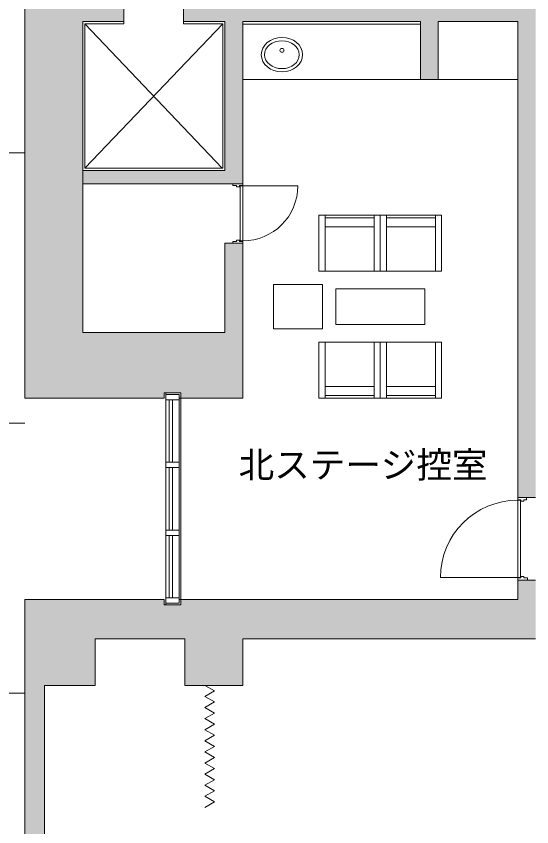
# Model space of a CAD drawing. Units: millimetres at full size, sheet at 1:200; details may follow other scales. Extents: x -96239 to 62349, y -170536 to 17264.
# Drawn here: x -41639 to -35839, y -60034 to -50905 of the extents above; entities that cross this region are included whole.
import ezdxf
from ezdxf.enums import TextEntityAlignment as Align

# ---------------------------------------------------------------- set-up
doc = ezdxf.new("R2010")
doc.units = ezdxf.units.MM
doc.header["$LTSCALE"] = 200
doc.linetypes.add('DASHED1', pattern=[1.8, 1.2, -0.6])
for name, color, linetype, lineweight in [('0-1_躯体', 7, 'Continuous', 9), ('0-2_建具', 7, 'Continuous', 9), ('0-5_設備機器', 7, 'Continuous', 9), ('0-8_備品', 2, 'Continuous', 5), ('0-A_植樹', 7, 'Continuous', 9)]:
    doc.layers.add(name, color=color, linetype=linetype, lineweight=lineweight)
doc.layers.add('0-4_室名', color=7, linetype='Continuous')
doc.styles.add('ＭＳ Ｐゴシック', font='')
doc.styles.get('ＭＳ Ｐゴシック').set_extended_font_data('MS PGothic')

msp = doc.modelspace()

# ---------------------------------------------------------------- linework, layer by layer
at = {"layer": '0-1_躯体'}
for p, q in [((-41541.1, -41786.2), (-41541.1, -55206.2)), ((-41541.1, -41786.2), (-41541.1, -55206.2)), ((-39756.9, -50991.2), (-39756.9, -50791.2)), ((-40891.1, -50966.2), (-40891.1, -54466.2)), ((-40891.1, -50966.2), (-40426.7, -50966.2)), ((-39320.4, -52615.1), (-40866.1, -50991.2)), ((-39316.2, -50991.2), (-40866.1, -52616.2)), ((-39756.9, -50966.2), (-39291.1, -50966.2)), ((-39756.9, -50991.2), (-39316.1, -50991.2)), ((-39316.1, -52616.2), (-39316.1, -50991.2)), ((-39091.1, -55206.2), (-39091.1, -50966.2)), ((-39091.1, -50966.2), (-37091.1, -50966.2)), ((-37091.1, -51616.2), (-37091.1, -50966.2)), ((-36891.1, -50966.2), (-36891.1, -51616.2)), ((-36891.1, -50966.2), (-35996.1, -50966.2)), ((-35996.1, -52403.5), (-35996.1, -50966.2)), ((-37091.1, -51616.2), (-35996.1, -51616.2)), ((-35996.1, -52039.4), (-35996.1, -57476.2)), ((-40891.1, -52791.2), (-39091.1, -52791.2)), ((-39091.1, -53461.2), (-39291.1, -53461.2)), ((-39291.1, -54466.2), (-39291.1, -53461.2)), ((-40891.1, -54466.2), (-39291.1, -54466.2)), ((-41541.1, -55206.2), (-39976.1, -55206.2)), ((-39976.1, -55146.3), (-39786.1, -55146.3)), ((-39976.1, -55206.2), (-39976.1, -55146.3)), ((-39786.1, -55146.3), (-39786.1, -57536.2)), ((-39091.1, -55206.2), (-39786.1, -55206.2)), ((-35796.1, -56326.2), (-35996.1, -56326.2)), ((-35796.1, -57256.2), (-35996.1, -57256.2)), ((-41541.1, -57476.2), (-39976.1, -57476.2)), ((-39976.1, -57536.2), (-39976.1, -57476.2)), ((-35996.1, -57476.2), (-39786.1, -57476.2)), ((-39976.1, -57536.2), (-39786.1, -57536.2)), ((-40751.1, -57916.2), (-40751.1, -58441.2)), ((-39091.1, -57916.2), (-35796.1, -57916.2)), ((-39091.1, -57916.2), (-39091.1, -58441.2)), ((-41321.1, -58441.2), (-41321.1, -63836.2)), ((-41321.1, -58441.2), (-40751.1, -58441.2))]:
    msp.add_line(p, q, dxfattribs=at)
for points in [[(-40866.1, -50991.2), (-40426.7, -50991.2), (-40426.7, -50791.2)], [(-40891.1, -52641.2), (-39291.1, -52641.2), (-39291.1, -50966.2)], [(-40866.1, -50991.2), (-40866.1, -52616.2), (-39316.1, -52616.2)], [(-41541.1, -57476.2), (-41541.1, -83556.2), (-39976.1, -83556.2)], [(-40751.1, -57916.2), (-39741.1, -57916.2), (-39741.1, -58441.2), (-39091.1, -58441.2)]]:
    msp.add_lwpolyline(points, dxfattribs=at)
at = {"layer": '0-1_躯体', "color": 9}
for points in [[(-40891.1, -50791.2), (-41541.1, -50791.2), (-40891.1, -55206.2), (-41541.1, -55206.2)], [(-40426.7, -50791.2), (-40891.1, -50791.2), (-40426.7, -50966.2), (-40891.1, -50966.2)], [(-39756.9, -50791.2), (-39756.9, -50966.2), (-39091.1, -50791.2), (-39091.1, -50966.2)], [(-35796.1, -50791.2), (-39091.1, -50791.2), (-35796.1, -50966.2), (-39091.1, -50966.2)], [(-35796.1, -50791.2), (-35996.1, -50791.2), (-35796.1, -56326.2), (-35996.1, -56326.2)], [(-39291.1, -50966.2), (-39291.1, -52791.2), (-39091.1, -50966.2), (-39091.1, -52791.2)], [(-36891.1, -50966.2), (-37091.1, -50966.2), (-36891.1, -51616.2), (-37091.1, -51616.2)], [(-39291.1, -52641.2), (-40891.1, -52641.2), (-39291.1, -52791.2), (-40891.1, -52791.2)], [(-39091.1, -53461.2), (-39291.1, -53461.2), (-39091.1, -54466.2), (-39291.1, -54466.2)], [(-39091.1, -54466.2), (-40891.1, -54466.2), (-39091.1, -55146.3), (-40891.1, -55146.3)], [(-39976.1, -55146.3), (-41541.1, -55146.3), (-39976.1, -55206.2), (-41541.1, -55206.2)], [(-39091.1, -55206.2), (-39091.1, -55146.3), (-39786.1, -55206.2), (-39786.1, -55146.3)], [(-35996.1, -57256.2), (-35996.1, -57916.2), (-35796.1, -57256.2), (-35796.1, -57916.2)], [(-40751.1, -58441.2), (-40751.1, -57476.2), (-41541.1, -58441.2), (-41541.1, -57476.2)], [(-41541.1, -57476.2), (-41541.1, -82591.2), (-41321.1, -57476.2), (-41321.1, -82591.2)], [(-39976.1, -57476.2), (-40751.1, -57476.2), (-39976.1, -57916.2), (-40751.1, -57916.2)], [(-39786.1, -57476.2), (-39786.1, -57916.2), (-39741.1, -57476.2), (-39741.1, -57916.2)], [(-39091.1, -57476.2), (-39741.1, -57476.2), (-39091.1, -58441.2), (-39741.1, -58441.2)], [(-35996.1, -57476.2), (-39091.1, -57476.2), (-35996.1, -57916.2), (-39091.1, -57916.2)], [(-39786.1, -57536.1), (-40751.1, -57536.1), (-39786.1, -57916.2), (-40751.1, -57916.2)]]:
    msp.add_solid(points, dxfattribs=at)
at = {"layer": '0-2_建具'}
for p, q in [((-39091.1, -52791.2), (-39201.1, -52791.2)), ((-39201.1, -52811.2), (-39201.1, -52791.2)), ((-39126.1, -52826.2), (-39161.1, -52826.2)), ((-39091.1, -52816.2), (-39121.1, -52816.2)), ((-39121.1, -52816.2), (-39121.1, -53436.2)), ((-39091.1, -52791.2), (-39091.1, -52811.2)), ((-39091.1, -52816.2), (-39091.1, -53436.2)), ((-39161.1, -53441.2), (-39201.1, -53441.2)), ((-39201.1, -53441.2), (-39201.1, -53461.2)), ((-39091.1, -53461.2), (-39201.1, -53461.2)), ((-39126.1, -53426.2), (-39161.1, -53426.2)), ((-39161.1, -53426.2), (-39161.1, -53441.2)), ((-39091.1, -53436.2), (-39121.1, -53436.2)), ((-39091.1, -53461.2), (-39091.1, -53441.2)), ((-39786.1, -55146.3), (-39956.1, -55146.3)), ((-39956.1, -57500.9), (-39956.1, -55146.3)), ((-39956.1, -55166.2), (-39806.1, -55166.2)), ((-39956.1, -55226.2), (-39806.1, -55226.2)), ((-39918.6, -55226.2), (-39918.6, -55929.2)), ((-39881.1, -55226.2), (-39881.1, -55929.2)), ((-39806.1, -55166.2), (-39806.1, -57516.2)), ((-39806.1, -55206.3), (-39786.1, -55206.3)), ((-39786.1, -55146.3), (-39786.1, -55206.3)), ((-39786.1, -57536.1), (-39786.1, -55166.2)), ((-39956.1, -55929.2), (-39806.1, -55929.2)), ((-39956.1, -55989.2), (-39806.1, -55989.2)), ((-39918.6, -56692.5), (-39918.6, -55989.2)), ((-39881.1, -56692.5), (-39881.1, -55989.2)), ((-35996.1, -56326.2), (-35896.1, -56326.2)), ((-35996.1, -56356.2), (-35966.1, -56356.2)), ((-35996.1, -57226.2), (-35996.1, -56356.2)), ((-35966.1, -57226.2), (-35966.1, -56356.2)), ((-35961.1, -56351.2), (-35961.1, -56366.2)), ((-35961.1, -56366.2), (-35926.1, -56366.2)), ((-35926.1, -56351.2), (-35896.1, -56351.2)), ((-35926.1, -56366.2), (-35926.1, -56351.2)), ((-35896.1, -56326.2), (-35896.1, -56351.2)), ((-39956.1, -56692.5), (-39806.1, -56692.5)), ((-39956.1, -56752.5), (-39806.1, -56752.5)), ((-39918.6, -57456.2), (-39918.6, -56752.5)), ((-39881.1, -57456.2), (-39881.1, -56752.5)), ((-35996.1, -57226.2), (-35966.1, -57226.2)), ((-35996.1, -57256.2), (-35996.1, -57231.2)), ((-35961.1, -57216.2), (-35926.1, -57216.2)), ((-35926.1, -57216.2), (-35926.1, -57231.2)), ((-35926.1, -57231.2), (-35886.1, -57231.2)), ((-35886.1, -57231.2), (-35886.1, -57256.2)), ((-35886.1, -57256.2), (-35996.1, -57256.2)), ((-39956.1, -57456.2), (-39806.1, -57456.2)), ((-39956.1, -57500.9), (-39956.1, -57536.1)), ((-39786.1, -57476.2), (-39806.1, -57476.2)), ((-39956.1, -57516.2), (-39806.1, -57516.2)), ((-39786.1, -57536.1), (-39956.1, -57536.1))]:
    msp.add_line(p, q, dxfattribs=at)
at = {"layer": '0-2_建具', "color": 4, "lineweight": 5}
for p, q in [((-39091.1, -52816.2), (-38471.1, -52816.2)), ((-35996.1, -57226.2), (-36866.1, -57226.2))]:
    msp.add_line(p, q, dxfattribs=at)
at = {"layer": '0-2_建具', "color": 4, "linetype": 'DASHED1', "lineweight": 5}
for p, q in [((-39516.1, -58441.2), (-39407.9, -58503.7)), ((-39516.1, -58566.2), (-39407.9, -58503.7)), ((-39516.1, -58566.2), (-39407.9, -58628.7)), ((-39516.1, -58691.2), (-39407.9, -58628.7)), ((-39516.1, -58691.2), (-39407.9, -58753.7)), ((-39516.1, -58816.2), (-39407.9, -58753.7)), ((-39516.1, -58816.2), (-39407.9, -58878.7)), ((-39516.1, -58941.2), (-39407.9, -58878.7)), ((-39516.1, -58941.2), (-39407.9, -59003.7)), ((-39516.1, -59066.2), (-39407.9, -59003.7)), ((-39516.1, -59066.2), (-39407.9, -59128.7)), ((-39516.1, -59191.2), (-39407.9, -59128.7)), ((-39516.1, -59191.2), (-39407.9, -59253.7)), ((-39516.1, -59316.2), (-39407.9, -59253.7)), ((-39516.1, -59316.2), (-39407.9, -59378.7)), ((-39516.1, -59441.2), (-39407.9, -59378.7)), ((-39516.1, -59441.2), (-39407.9, -59503.7)), ((-39516.1, -59566.2), (-39407.9, -59503.7)), ((-39516.1, -59566.2), (-39407.9, -59628.7)), ((-39516.1, -59691.2), (-39407.9, -59628.7)), ((-39516.1, -59691.2), (-39407.9, -59753.7)), ((-39516.1, -59816.2), (-39407.9, -59753.7))]:
    msp.add_line(p, q, dxfattribs=at)
at = {"layer": '0-2_建具'}
for points in [[(-39161.1, -52826.2), (-39161.1, -52811.2), (-39201.1, -52811.2)], [(-39091.1, -52811.2), (-39126.1, -52811.2), (-39126.1, -52826.2)], [(-39091.1, -53441.2), (-39126.1, -53441.2), (-39126.1, -53426.2)], [(-35996.1, -56326.2), (-35996.1, -56351.2), (-35961.1, -56351.2)], [(-35996.1, -57231.2), (-35961.1, -57231.2), (-35961.1, -57216.2)]]:
    msp.add_lwpolyline(points, dxfattribs=at)
at = {"layer": '0-2_建具', "color": 4, "lineweight": 5}
for centre, radius, start, end in [((-39091.1, -52816.2), 620, 270, 0), ((-35996.1, -57226.2), 870, 90, 180)]:
    msp.add_arc(centre, radius, start, end, dxfattribs=at)
at = {"layer": '0-5_設備機器'}
for p, q in [((-39091.1, -50966.2), (-39091.1, -51616.2)), ((-39091.1, -50996.2), (-37091.1, -50996.2)), ((-39091.1, -51616.2), (-37091.1, -51616.2))]:
    msp.add_line(p, q, dxfattribs=at)
msp.add_lwpolyline([(-39091.1, -50966.2), (-37091.1, -50966.2), (-37091.1, -51616.2)], dxfattribs=at)
msp.add_circle((-38649.4, -51289.6), 22.2, dxfattribs=at)
for major_axis, ratio in [((-232.5, -1), 0.8356), ((-195.3, -0.8), 0.8043)]:
    msp.add_ellipse((-38649.4, -51338.5), major_axis=major_axis, ratio=ratio, dxfattribs=at)
at = {"layer": '0-8_備品'}
for p, q in [((-38233.6, -53776.2), (-38233.6, -53146.2)), ((-37543.6, -53146.2), (-38233.6, -53146.2)), ((-38163.6, -53776.2), (-38163.6, -53146.2)), ((-38163.6, -53176.2), (-37613.6, -53176.2)), ((-37613.6, -53776.2), (-37613.6, -53146.2)), ((-36853.6, -53146.2), (-37543.6, -53146.2)), ((-37543.6, -53146.2), (-37543.6, -53776.2)), ((-37473.6, -53776.2), (-37473.6, -53146.2)), ((-37473.6, -53176.2), (-36923.6, -53176.2)), ((-36923.6, -53776.2), (-36923.6, -53146.2)), ((-36853.6, -53146.2), (-36853.6, -53776.2)), ((-38163.6, -53276.2), (-37613.6, -53276.2)), ((-37473.6, -53276.2), (-36923.6, -53276.2)), ((-38233.6, -53776.2), (-37543.6, -53776.2)), ((-37543.6, -53776.2), (-36853.6, -53776.2)), ((-38233.6, -54576.2), (-37543.6, -54576.2)), ((-38233.6, -54576.2), (-38233.6, -55206.2)), ((-38163.6, -54576.2), (-38163.6, -55206.2)), ((-37613.6, -54576.2), (-37613.6, -55206.2)), ((-37543.6, -54576.2), (-36853.6, -54576.2)), ((-37543.6, -55206.2), (-37543.6, -54576.2)), ((-37473.6, -54576.2), (-37473.6, -55206.2)), ((-36923.6, -54576.2), (-36923.6, -55206.2)), ((-36853.6, -55206.2), (-36853.6, -54576.2)), ((-38163.6, -55076.2), (-37613.6, -55076.2)), ((-37473.6, -55076.2), (-36923.6, -55076.2)), ((-37543.6, -55206.2), (-38233.6, -55206.2)), ((-38163.6, -55176.2), (-37613.6, -55176.2)), ((-36853.6, -55206.2), (-37543.6, -55206.2)), ((-37473.6, -55176.2), (-36923.6, -55176.2))]:
    msp.add_line(p, q, dxfattribs=at)
for points in [[(-38743.6, -54426.2), (-38743.6, -53926.2), (-38193.6, -53926.2)], [(-38743.6, -54426.2), (-38193.6, -54426.2), (-38193.6, -53926.2)], [(-38043.6, -54376.2), (-38043.6, -53976.2), (-37043.6, -53976.2)], [(-38043.6, -54376.2), (-37043.6, -54376.2), (-37043.6, -53976.2)]]:
    msp.add_lwpolyline(points, dxfattribs=at)
at = {"layer": '0-A_植樹', "color": 3}
for p, q in [((-46336.1, -52443.7), (-41541.1, -52443.7)), ((-46336.1, -55486.7), (-41541.1, -55486.7)), ((-46336.1, -58529.7), (-41541.1, -58529.7))]:
    msp.add_line(p, q, dxfattribs=at)

# ---------------------------------------------------------------- texts
at = {"layer": '0-4_室名', "style": 'ＭＳ Ｐゴシック'}
msp.add_text('北ステージ控室', height=293.3, dxfattribs=at).set_placement((-39136.8, -56192.4), align=Align.BOTTOM_LEFT)

doc.saveas('drawing.dxf')
